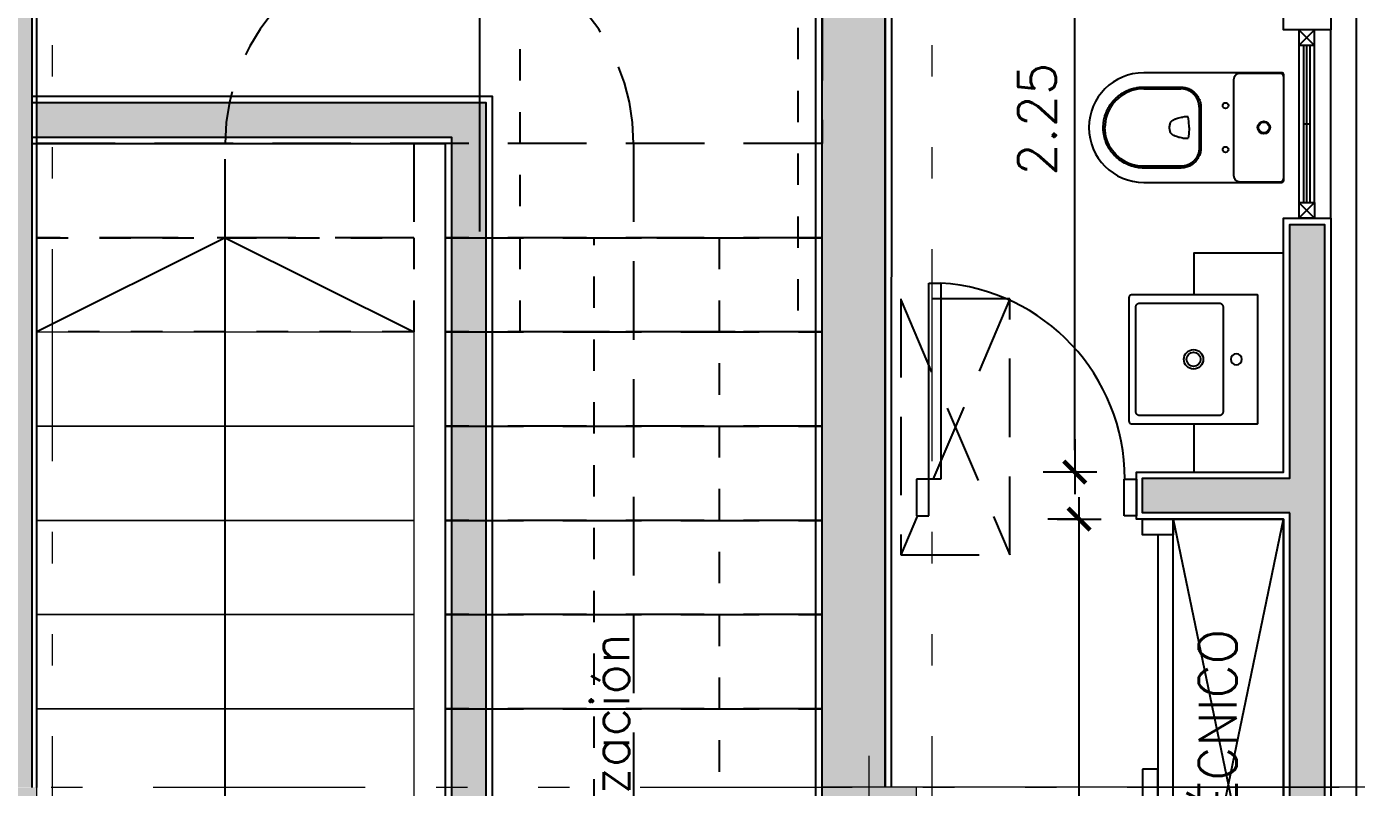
# Model space of a CAD drawing. Header units: metres. Extents: x 219 to 707, y -561 to -17.
# Drawn here: x 355.563 to 359.796, y -73.776 to -71.354 of the extents above; entities that cross this region are included whole.
import ezdxf

# ---------------------------------------------------------------- set-up
doc = ezdxf.new("R2010")
doc.units = ezdxf.units.M
doc.linetypes.add('CYPE_RAYAPUNTOPUNTO', pattern=[0.45, 0.225, -0.075, 0, -0.075, 0, -0.075])
doc.linetypes.add('HIDDEN', pattern=[0.375, 0.25, -0.125])
doc.layers.add('0 VERIFICAR', color=255, linetype='Continuous', plot=False)
for name, color, linetype in [('2', 2, 'Continuous'), ('A-Aberturas', 2, 'Continuous'), ('A-Autos', 254, 'Continuous'), ('A-Equipamiento fijo', 253, 'Continuous'), ('A-Mampostería', 6, 'Continuous'), ('A-Muros', 4, 'Continuous'), ('A-Proyección', 1, 'HIDDEN'), ('A-Revoques', 1, 'Continuous'), ('A-Texto', 3, 'Continuous'), ('Dr Ejes en bloque', 4, 'Continuous'), ('TCOTA', 1, 'Continuous')]:
    doc.layers.add(name, color=color, linetype=linetype)
for name, color, linetype, lineweight in [('COTAS_REPLANTEO', 7, 'CYPE_RAYAPUNTOPUNTO', 0), ('ESC_ESCALON', 2, 'Continuous', 0), ('PILAR_EJES', 1, 'Continuous', 0), ('PILAR_HORMIGON', 5, 'Continuous', 20), ('VIG_CARAS', 253, 'Continuous', 9)]:
    doc.layers.add(name, color=color, linetype=linetype, lineweight=lineweight)
doc.layers.add('M1-Muro Común 20', color=12, linetype='Continuous', transparency=0.5)
doc.styles.add('T12', font='romans.shx', dxfattribs={"height": 0.12})
doc.dimstyles.new('DIM50', dxfattribs={"dimtxt": 0.12, "dimasz": 0.07, "dimexe": 0.1, "dimexo": 0.05, "dimgap": 0.06, "dimtad": 1, "dimzin": 4, "dimdsep": 46, "dimtxsty": 'T12', "dimblk1": 'COTA1', "dimblk2": 'COTA1', "dimsah": 1, "dimcen": 0.07, "dimclrt": 3, "dimadec": 0, "dimazin": 0, "dimtfac": 1, "dimtmove": 2, "dimatfit": 0, "dimldrblk": 'COTA1', "dimfxl": 1, "dimtolj": 1, "dimtzin": 4, "dimarcsym": 0})

# ---------------------------------------------------------------- blocks, each defined once
blk = doc.blocks.new('L830_p')
at = {"layer": 'A-Equipamiento fijo'}
for p, q in [((-205.5, 212.4), (-205.5, -188.6)), ((202.5, 214.4), (-203.5, 214.4)), ((204.5, -188.6), (204.5, 212.4)), ((-178, 92.4), (-178, -163.6)), ((165, 104.4), (-166, 104.4)), ((177, -163.6), (177, 92.4)), ((197.5, -195.6), (-198.5, -195.6)), ((-166, -175.6), (165, -175.6))]:
    blk.add_line(p, q, dxfattribs=at)
for points in [[(-166, 104.4, 0), (-167.2, 104.4, 0), (-168.4, 104.2, 0), (-169.5, 103.9, 0), (-170.6, 103.5, 0), (-171.7, 103, 0), (-172.7, 102.4, 0), (-173.6, 101.7, 0), (-174.5, 100.9, 0), (-175.3, 100, 0), (-176, 99.1, 0), (-176.6, 98.1, 0), (-177.1, 97, 0), (-177.5, 95.9, 0), (-177.8, 94.8, 0), (-178, 93.6, 0), (-178, 92.4, 0)], [(177, 92.4, 0), (176.9, 93.6, 0), (176.8, 94.8, 0), (176.5, 95.9, 0), (176.1, 97, 0), (175.6, 98.1, 0), (175, 99.1, 0), (174.3, 100, 0), (173.5, 100.9, 0), (172.6, 101.7, 0), (171.7, 102.4, 0), (170.6, 103, 0), (169.6, 103.5, 0), (168.5, 103.9, 0), (167.3, 104.2, 0), (166.2, 104.4, 0), (165, 104.4, 0)], [(-178, -163.6, 0), (-178, -164.8, 0), (-177.8, -165.9, 0), (-177.5, -167.1, 0), (-177.1, -168.2, 0), (-176.6, -169.2, 0), (-176, -170.3, 0), (-175.3, -171.2, 0), (-174.5, -172.1, 0), (-173.6, -172.9, 0), (-172.7, -173.6, 0), (-171.7, -174.2, 0), (-170.6, -174.7, 0), (-169.5, -175.1, 0), (-168.4, -175.4, 0), (-167.2, -175.5, 0), (-166, -175.6, 0)], [(165, -175.6, 0), (166.2, -175.5, 0), (167.3, -175.4, 0), (168.5, -175.1, 0), (169.6, -174.7, 0), (170.6, -174.2, 0), (171.7, -173.6, 0), (172.6, -172.9, 0), (173.5, -172.1, 0), (174.3, -171.2, 0), (175, -170.3, 0), (175.6, -169.2, 0), (176.1, -168.2, 0), (176.5, -167.1, 0), (176.8, -165.9, 0), (176.9, -164.8, 0), (177, -163.6, 0)]]:
    blk.add_polyline3d(points, dxfattribs=at)
for radius in [31, 22.5]:
    blk.add_circle((-0.5, 9.4), radius, dxfattribs=at)
for centre, radius, start, end in [((-203.5, 212.4), 2, 89.9815, 180), ((202.5, 212.4), 2, 359.9815, 90), ((-0.5, 145.4), 17.5, 0, 180), ((-0.5, 145.4), 17.5, 180, 0), ((-198.5, -188.6), 7, 180.001, 270.001), ((197.5, -188.6), 7, 269.999, 359.999)]:
    blk.add_arc(centre, radius, start, end, dxfattribs=at)
blk = doc.blocks.new('P230+cd23f_p')
at = {"layer": 'A-Equipamiento fijo'}
for p, q in [((-146.3, 0), (146.3, 0)), ((146.3, 0), (147.1, 0)), ((162.3, 0), (170.4, 0)), ((-174.4, -4), (-174.4, -445)), ((-172.3, -10), (-172.3, -138.8)), ((-172.3, -10), (-172.3, -10)), ((-172.3, -10), (-172.3, -138.8)), ((-170.4, 0), (-162.3, 0)), ((-162.3, 0), (-147.5, 0)), ((-147.5, 0), (-147.5, 0)), ((-147.5, 0), (-147.1, 0)), ((-147.1, 0), (-146.3, 0)), ((147.1, 0), (147.5, 0)), ((147.5, 0), (147.5, 0)), ((147.5, 0), (162.3, 0)), ((172.3, -138.8), (172.3, -10)), ((172.3, -10), (172.3, -10)), ((172.3, -138.8), (172.3, -10)), ((174.4, -445), (174.4, -4)), ((-172.3, -138.8), (-172.3, -138.8)), ((-152.3, -158.8), (152.3, -158.8)), ((-152.3, -158.8), (-152.3, -158.8)), ((-152.3, -158.8), (152.3, -158.8)), ((152.3, -158.8), (152.3, -158.8)), ((172.3, -138.8), (172.3, -138.8)), ((-65, -263.2), (65, -263.2)), ((-65, -268.6), (65, -268.6)), ((-128.8, -445), (-128.8, -327)), ((-123.4, -445), (-123.4, -327)), ((-33.8, -303.8), (-33.7, -303.5)), ((33.7, -303.5), (33.8, -303.8)), ((123.4, -327), (123.4, -445)), ((128.8, -327), (128.8, -445))]:
    blk.add_line(p, q, dxfattribs=at)
for points in [[(-172.3, -138.8, 0), (-172.2, -140.5, 0), (-172, -142.1, 0), (-171.7, -143.8, 0), (-171.2, -145.4, 0), (-170.6, -147, 0), (-169.8, -148.5, 0), (-168.9, -149.9, 0), (-167.9, -151.3, 0), (-166.8, -152.5, 0), (-165.6, -153.7, 0), (-164.3, -154.8, 0), (-162.9, -155.7, 0), (-161.5, -156.6, 0), (-159.9, -157.3, 0), (-158.3, -157.9, 0), (-156.7, -158.3, 0), (-155.3, -158.6, 0), (-153.8, -158.7, 0), (-152.3, -158.8, 0)], [(-172.3, -138.8, 0), (-172.3, -139.8, 0), (-172.2, -140.8, 0), (-172.1, -141.8, 0), (-171.9, -142.9, 0), (-171.7, -143.9, 0), (-171.4, -144.9, 0), (-171, -145.8, 0), (-170.6, -146.8, 0), (-170.2, -147.7, 0), (-169.7, -148.7, 0), (-169.2, -149.6, 0), (-168.6, -150.4, 0), (-168, -151.3, 0), (-167.3, -152.1, 0), (-166.6, -152.8, 0), (-165.8, -153.5, 0), (-165.1, -154.2, 0), (-164.2, -154.8, 0), (-163.4, -155.4, 0), (-162.5, -156, 0), (-161.6, -156.5, 0), (-160.7, -157, 0), (-159.7, -157.4, 0), (-158.7, -157.7, 0), (-157.7, -158, 0), (-156.7, -158.3, 0), (-155.7, -158.5, 0), (-154.7, -158.6, 0), (-153.6, -158.7, 0), (-152.6, -158.8, 0), (-152.4, -158.8, 0)], [(152.3, -158.8, 0), (154, -158.7, 0), (155.7, -158.5, 0), (157.3, -158.1, 0), (158.9, -157.7, 0), (160.5, -157, 0), (162, -156.3, 0), (163.5, -155.4, 0), (164.8, -154.4, 0), (166.1, -153.3, 0), (167.3, -152.1, 0), (168.3, -150.8, 0), (169.3, -149.4, 0), (170.1, -147.9, 0), (170.8, -146.4, 0), (171.4, -144.8, 0), (171.8, -143.2, 0), (172.1, -141.7, 0), (172.3, -140.3, 0), (172.3, -138.8, 0)], [(152.5, -158.8, 0), (153.3, -158.8, 0), (154.3, -158.7, 0), (155.4, -158.5, 0), (156.4, -158.4, 0), (157.4, -158.1, 0), (158.4, -157.8, 0), (159.4, -157.5, 0), (160.3, -157.1, 0), (161.3, -156.7, 0), (162.2, -156.2, 0), (163.1, -155.6, 0), (164, -155, 0), (164.8, -154.4, 0), (165.6, -153.7, 0), (166.4, -153, 0), (167.1, -152.3, 0), (167.7, -151.5, 0), (168.4, -150.7, 0), (169, -149.9, 0), (169.5, -149, 0), (170, -148.1, 0), (170.5, -147.1, 0), (170.9, -146.2, 0), (171.3, -145.2, 0), (171.6, -144.2, 0), (171.8, -143.2, 0), (172, -142.2, 0), (172.2, -141.1, 0), (172.3, -140.1, 0), (172.3, -139.1, 0), (172.3, -138.8, 0)], [(-128.8, -327, 0), (-128.7, -323.6, 0), (-128.5, -320.1, 0), (-128, -316.6, 0), (-127.3, -313.1, 0), (-126.4, -309.6, 0), (-125.3, -306.1, 0), (-124.1, -302.8, 0), (-122.6, -299.5, 0), (-120.9, -296.2, 0), (-119.1, -293.1, 0), (-117.1, -290.1, 0), (-114.9, -287.2, 0), (-112.6, -284.5, 0), (-110.1, -281.9, 0), (-107.5, -279.4, 0), (-104.8, -277, 0), (-101.9, -274.9, 0), (-98.9, -272.9, 0), (-95.8, -271.1, 0), (-92.5, -269.4, 0), (-89.2, -267.9, 0), (-85.9, -266.7, 0), (-82.4, -265.6, 0), (-78.9, -264.7, 0), (-75.4, -264, 0), (-71.9, -263.5, 0), (-68.4, -263.3, 0), (-65, -263.2, 0)], [(-65, -268.6, 0), (-66.2, -268.6, 0), (-67.6, -268.6, 0), (-68.7, -268.7, 0), (-69.9, -268.8, 0), (-71, -268.9, 0), (-71.9, -269, 0), (-73.1, -269.2, 0), (-74.2, -269.3, 0), (-75.2, -269.5, 0), (-76.1, -269.7, 0), (-77.4, -269.9, 0), (-78.8, -270.2, 0), (-80, -270.5, 0), (-81.2, -270.8, 0), (-82.3, -271.2, 0), (-83.1, -271.4, 0), (-83.9, -271.7, 0), (-84.7, -271.9, 0), (-85.5, -272.3, 0), (-86.3, -272.6, 0), (-87.2, -272.9, 0), (-88.2, -273.4, 0), (-89, -273.8, 0), (-89.6, -274, 0), (-90.2, -274.3, 0), (-90.9, -274.7, 0), (-91.7, -275.1, 0), (-92.4, -275.4, 0), (-92.8, -275.7, 0), (-93.5, -276.1, 0), (-94.1, -276.4, 0), (-94.7, -276.7, 0), (-95.3, -277.1, 0), (-95.9, -277.4, 0), (-96.7, -277.9, 0), (-97.2, -278.3, 0), (-98, -278.8, 0), (-98.8, -279.3, 0), (-99.7, -280, 0), (-100.6, -280.6, 0), (-101.2, -281.1, 0), (-101.9, -281.7, 0), (-102.3, -282, 0), (-102.9, -282.5, 0), (-103.7, -283.2, 0), (-104.3, -283.8, 0), (-104.7, -284.2, 0), (-105.1, -284.6, 0), (-105.5, -285, 0), (-105.9, -285.4, 0), (-106.3, -285.7, 0), (-106.7, -286.2, 0), (-107.5, -286.9, 0), (-108.4, -287.9, 0), (-109.2, -288.7, 0), (-109.8, -289.5, 0), (-110.5, -290.3, 0), (-111.1, -291.1, 0), (-111.8, -292, 0), (-112.5, -292.9, 0), (-113.1, -293.9, 0), (-113.7, -294.7, 0), (-114.4, -295.8, 0), (-114.8, -296.4, 0), (-115.1, -296.9, 0), (-115.4, -297.4, 0), (-115.7, -298, 0), (-116, -298.6, 0), (-116.3, -299.1, 0), (-116.4, -299.4, 0), (-116.6, -299.6, 0), (-116.7, -299.9, 0), (-116.9, -300.2, 0), (-117.1, -300.6, 0), (-117.4, -301.3, 0), (-117.7, -301.9, 0), (-118, -302.4, 0), (-118.2, -302.9, 0), (-118.4, -303.4, 0), (-118.7, -304.1, 0), (-119, -304.8, 0), (-119.7, -306.5, 0), (-120.3, -307.9, 0), (-120.8, -309.4, 0), (-121.2, -311, 0), (-121.6, -312.6, 0), (-122, -314.2, 0), (-122.3, -315.8, 0), (-122.5, -316.9, 0), (-122.7, -318, 0), (-122.9, -319.1, 0), (-123, -320.3, 0), (-123.1, -321.2, 0), (-123.2, -322.1, 0), (-123.3, -322.8, 0), (-123.3, -323.5, 0), (-123.3, -324.2, 0), (-123.4, -325.1, 0), (-123.4, -325.4, 0), (-123.4, -325.6, 0), (-123.4, -325.8, 0), (-123.4, -326.2, 0), (-123.4, -326.4, 0), (-123.4, -326.6, 0), (-123.4, -326.7, 0), (-123.4, -326.8, 0), (-123.4, -327, 0)], [(65, -263.2, 0), (68.4, -263.3, 0), (71.9, -263.5, 0), (75.4, -264, 0), (78.9, -264.7, 0), (82.4, -265.6, 0), (85.9, -266.7, 0), (89.2, -267.9, 0), (92.5, -269.4, 0), (95.8, -271.1, 0), (98.9, -272.9, 0), (101.9, -274.9, 0), (104.8, -277, 0), (107.5, -279.4, 0), (110.1, -281.9, 0), (112.6, -284.5, 0), (114.9, -287.2, 0), (117.1, -290.1, 0), (119.1, -293.1, 0), (120.9, -296.2, 0), (122.6, -299.5, 0), (124.1, -302.8, 0), (125.3, -306.1, 0), (126.4, -309.6, 0), (127.3, -313.1, 0), (128, -316.6, 0), (128.5, -320.1, 0), (128.7, -323.6, 0), (128.8, -327, 0)], [(65, -268.6, 0), (66.2, -268.6, 0), (67.6, -268.6, 0), (68.7, -268.7, 0), (69.9, -268.8, 0), (71, -268.9, 0), (71.9, -269, 0), (73.1, -269.2, 0), (74.2, -269.3, 0), (75.2, -269.5, 0), (76.1, -269.7, 0), (77.4, -269.9, 0), (78.8, -270.2, 0), (80, -270.5, 0), (81.2, -270.8, 0), (82.3, -271.2, 0), (83.1, -271.4, 0), (83.9, -271.7, 0), (84.7, -271.9, 0), (85.5, -272.3, 0), (86.3, -272.6, 0), (87.2, -272.9, 0), (88.3, -273.5, 0), (89.2, -273.9, 0), (89.8, -274.1, 0), (90.7, -274.6, 0), (91.6, -275, 0), (92.4, -275.4, 0), (92.9, -275.7, 0), (93.7, -276.2, 0), (94.3, -276.5, 0), (95.1, -276.9, 0), (95.7, -277.3, 0), (96.6, -277.8, 0), (97.2, -278.3, 0), (98, -278.8, 0), (98.8, -279.3, 0), (99.7, -280, 0), (100.6, -280.6, 0), (101.4, -281.3, 0), (102.1, -281.9, 0), (102.8, -282.4, 0), (103.8, -283.3, 0), (104.8, -284.2, 0), (105.6, -285, 0), (106.3, -285.7, 0), (106.8, -286.2, 0), (107.5, -286.9, 0), (108.5, -288, 0), (109.2, -288.8, 0), (109.9, -289.5, 0), (110.5, -290.3, 0), (111.1, -291.1, 0), (112, -292.2, 0), (112.8, -293.4, 0), (113.6, -294.6, 0), (114.4, -295.8, 0), (114.8, -296.6, 0), (115.2, -297.2, 0), (115.6, -297.9, 0), (116, -298.6, 0), (116.3, -299.1, 0), (116.5, -299.5, 0), (116.7, -299.8, 0), (116.8, -300.1, 0), (117.1, -300.6, 0), (117.5, -301.4, 0), (117.8, -302.1, 0), (118.1, -302.6, 0), (118.3, -303.2, 0), (118.7, -304, 0), (119, -304.8, 0), (119.8, -306.8, 0), (120.4, -308.4, 0), (121, -310.3, 0), (121.5, -312.1, 0), (121.9, -313.8, 0), (122.3, -315.8, 0), (122.5, -316.9, 0), (122.7, -318, 0), (122.9, -319.1, 0), (123, -320.3, 0), (123.1, -321.2, 0), (123.2, -322.1, 0), (123.3, -322.8, 0), (123.3, -323.5, 0), (123.3, -324.2, 0), (123.4, -325.1, 0), (123.4, -325.4, 0), (123.4, -325.7, 0), (123.4, -326.2, 0), (123.4, -326.4, 0), (123.4, -326.6, 0), (123.4, -326.7, 0), (123.4, -326.8, 0), (123.4, -327, 0)], [(0, -300, 0), (-6.7, -300.4, 0), (-13.4, -300.9, 0), (-20.2, -301.6, 0), (-27, -302.4, 0), (-33.7, -303.5, 0)], [(-23.5, -352.3, 0), (-25.1, -349.4, 0), (-26.5, -346.4, 0), (-27.8, -343.3, 0), (-29, -340.2, 0), (-30, -337.1, 0), (-31.2, -333.1, 0), (-32.1, -329, 0), (-32.8, -324.9, 0), (-33.3, -320.8, 0)], [(0, -300, 0), (6.7, -300.4, 0), (13.4, -300.9, 0), (20.2, -301.6, 0), (27, -302.4, 0), (33.7, -303.5, 0)], [(33.3, -320.8, 0), (32.8, -324.9, 0), (32.1, -329, 0), (31.2, -333.1, 0), (30, -337.1, 0), (28.7, -341, 0), (27.2, -344.8, 0), (25.4, -348.6, 0), (23.5, -352.3, 0)], [(-15.5, -359.4, 0), (-16.7, -358.8, 0), (-17.9, -358.2, 0), (-19, -357.4, 0), (-20.1, -356.5, 0), (-20.9, -355.8, 0), (-21.6, -355, 0), (-22.3, -354.1, 0), (-22.9, -353.2, 0), (-23.5, -352.3, 0)], [(0, -362.5, 0), (-2.7, -362.5, 0), (-5.3, -362.2, 0), (-7.9, -361.8, 0), (-10.4, -361.2, 0), (-12.9, -360.4, 0), (-15.5, -359.4, 0)], [(15.5, -359.4, 0), (12.9, -360.4, 0), (10.4, -361.2, 0), (7.9, -361.8, 0), (5.3, -362.2, 0), (2.7, -362.5, 0), (0, -362.5, 0)], [(23.5, -352.3, 0), (22.8, -353.5, 0), (22, -354.6, 0), (21.1, -355.6, 0), (20.1, -356.5, 0), (19, -357.4, 0), (17.9, -358.2, 0), (16.7, -358.8, 0), (15.5, -359.4, 0)], [(0, -573.8, 0), (-0.4, -573.8, 0), (-0.6, -573.8, 0), (-0.6, -573.8, 0), (-0.6, -573.8, 0), (-0.6, -573.8, 0), (-0.6, -573.8, 0), (-0.6, -573.8, 0), (-0.6, -573.8, 0), (-4.8, -573.8, 0), (-10.1, -573.4, 0), (-12.7, -573.2, 0), (-13, -573.2, 0), (-13.2, -573.2, 0), (-13.2, -573.2, 0), (-13.2, -573.2, 0), (-13.2, -573.2, 0), (-13.2, -573.2, 0), (-13.2, -573.2, 0), (-13.2, -573.2, 0), (-13.2, -573.2, 0), (-16.5, -572.8, 0), (-19.7, -572.3, 0), (-24.3, -571.5, 0), (-28.8, -570.6, 0), (-29.3, -570.5, 0), (-29.8, -570.3, 0), (-30.3, -570.2, 0), (-30.8, -570.1, 0), (-31.3, -570, 0), (-31.8, -569.9, 0), (-32.3, -569.7, 0), (-32.7, -569.6, 0), (-34.6, -569.1, 0), (-37.4, -568.3, 0), (-40.1, -567.4, 0), (-42.5, -566.6, 0), (-42.8, -566.5, 0), (-43, -566.4, 0), (-43.3, -566.3, 0), (-43.6, -566.2, 0), (-43.8, -566.2, 0), (-44.1, -566.1, 0), (-44.4, -566, 0), (-47.3, -564.9, 0), (-50.1, -563.7, 0), (-52.6, -562.6, 0), (-52.8, -562.5, 0), (-53, -562.4, 0), (-53.2, -562.3, 0), (-53.5, -562.2, 0), (-54, -562, 0), (-56.2, -560.9, 0), (-60, -559, 0), (-63.6, -557, 0), (-67.3, -554.9, 0), (-71.9, -551.9, 0), (-73.9, -550.5, 0), (-74.2, -550.4, 0), (-74.4, -550.2, 0), (-74.6, -550, 0), (-74.8, -549.9, 0), (-75.1, -549.7, 0), (-75.3, -549.6, 0), (-75.5, -549.4, 0), (-79.6, -546.3, 0), (-83.6, -543.1, 0), (-87, -540.1, 0), (-88.4, -538.7, 0), (-88.6, -538.5, 0), (-88.8, -538.3, 0), (-89, -538.2, 0), (-89.2, -538, 0), (-89.4, -537.8, 0), (-89.6, -537.6, 0), (-92.3, -534.9, 0), (-94.9, -532.1, 0), (-97.2, -529.6, 0), (-98.1, -528.5, 0), (-98.2, -528.4, 0), (-98.4, -528.2, 0), (-98.5, -528.1, 0), (-98.6, -528, 0), (-98.7, -527.8, 0), (-98.8, -527.7, 0), (-98.9, -527.6, 0), (-101.1, -524.8, 0), (-103.3, -522, 0), (-103.7, -521.4, 0), (-104.2, -520.8, 0), (-104.6, -520.3, 0), (-105, -519.7, 0), (-105.4, -519.1, 0), (-105.8, -518.6, 0), (-106.2, -518, 0), (-106.6, -517.4, 0), (-109.2, -513.4, 0), (-110.4, -511.4, 0), (-111, -510.4, 0), (-111.3, -509.9, 0), (-111.5, -509.6, 0), (-111.6, -509.5, 0), (-111.6, -509.4, 0), (-111.6, -509.4, 0), (-111.6, -509.4, 0), (-111.6, -509.3, 0), (-111.6, -509.3, 0), (-111.6, -509.3, 0), (-111.6, -509.3, 0), (-111.6, -509.3, 0), (-111.6, -509.3, 0), (-111.6, -509.3, 0), (-111.6, -509.3, 0), (-111.6, -509.3, 0), (-111.7, -509.3, 0), (-111.7, -509.3, 0), (-111.7, -509.2, 0), (-111.8, -509.1, 0), (-111.9, -508.9, 0), (-112, -508.6, 0), (-112.4, -508, 0), (-112.9, -507, 0), (-113.3, -506.4, 0), (-113.3, -506.3, 0), (-113.5, -506, 0), (-113.6, -505.7, 0), (-113.8, -505.4, 0), (-114, -505.1, 0), (-114.1, -504.8, 0), (-115.8, -501.4, 0), (-117.7, -497.5, 0), (-119.3, -493.6, 0), (-120.7, -490.1, 0), (-121.3, -488.5, 0), (-121.3, -488.3, 0), (-121.4, -488.1, 0), (-121.5, -487.9, 0), (-121.6, -487.7, 0), (-121.6, -487.5, 0), (-121.7, -487.3, 0), (-122.9, -483.6, 0), (-124, -479.9, 0), (-124.2, -479.1, 0), (-124.5, -478.3, 0), (-124.7, -477.4, 0), (-124.9, -476.6, 0), (-125.1, -475.7, 0), (-125.3, -474.9, 0), (-125.5, -474.1, 0), (-126.6, -469, 0), (-127, -466.8, 0), (-127, -466.6, 0), (-127.1, -466.4, 0), (-127.1, -466.2, 0), (-127.1, -466, 0), (-127.2, -465.5, 0), (-127.5, -463.5, 0), (-128.1, -458.9, 0), (-128.5, -454.3, 0), (-128.8, -449.6, 0), (-128.8, -445, 0)], [(-123.4, -445, 0), (-123, -454.3, 0), (-122, -463.7, 0), (-120.1, -473.2, 0), (-117.5, -482.6, 0), (-114.2, -491.8, 0), (-110.1, -500.8, 0), (-105.2, -509.4, 0), (-99.7, -517.6, 0), (-93.7, -525.3, 0), (-87, -532.5, 0), (-79.9, -539, 0), (-72.2, -545, 0), (-64.2, -550.4, 0), (-55.8, -555.1, 0), (-47, -559.1, 0), (-38, -562.4, 0), (-28.7, -565, 0), (-19.3, -566.9, 0), (-9.7, -568, 0), (0, -568.4, 0)], [(128.8, -445, 0), (128.8, -448.9, 0), (128.6, -452.9, 0), (128.3, -456.8, 0), (127.7, -462, 0), (127.4, -464.2, 0), (127.4, -464.5, 0), (127.3, -464.7, 0), (127.3, -465, 0), (127.2, -465.3, 0), (127.2, -465.5, 0), (127.2, -465.8, 0), (127.1, -466, 0), (126.4, -469.8, 0), (125.6, -473.6, 0), (125.4, -474.7, 0), (125.1, -475.6, 0), (124.9, -476.6, 0), (124.6, -477.6, 0), (124.4, -478.6, 0), (123, -483.5, 0), (122.3, -485.6, 0), (122, -486.5, 0), (121.9, -486.6, 0), (121.9, -486.8, 0), (121.9, -486.9, 0), (121.8, -487, 0), (121.8, -487.1, 0), (121.7, -487.2, 0), (121.7, -487.3, 0), (120, -492, 0), (118, -496.7, 0), (115.9, -501.3, 0), (113.6, -505.8, 0), (113.4, -506.1, 0), (113.4, -506.2, 0), (113.3, -506.3, 0), (113.3, -506.4, 0), (113.2, -506.5, 0), (113.2, -506.6, 0), (113.1, -506.6, 0), (112.9, -507.1, 0), (112.4, -507.9, 0), (112, -508.7, 0), (111.8, -509.1, 0), (111.7, -509.2, 0), (111.7, -509.3, 0), (111.6, -509.3, 0), (111.6, -509.3, 0), (111.6, -509.3, 0), (111.6, -509.3, 0), (111.6, -509.3, 0), (110.8, -510.8, 0), (109.9, -512.3, 0), (109, -513.7, 0), (108.1, -515.2, 0), (107.1, -516.6, 0), (106, -518.2, 0), (104.7, -520.1, 0), (102.6, -522.9, 0), (100.5, -525.7, 0), (100, -526.2, 0), (99.6, -526.7, 0), (99.1, -527.3, 0), (98.8, -527.7, 0), (98.6, -528, 0), (98.3, -528.3, 0), (98.1, -528.6, 0), (97.8, -528.8, 0), (95.6, -531.4, 0), (93.3, -533.9, 0), (91.2, -536, 0), (91, -536.3, 0), (90.7, -536.5, 0), (90.4, -536.8, 0), (90.1, -537.1, 0), (89.8, -537.3, 0), (89.6, -537.6, 0), (85.8, -541.1, 0), (81.9, -544.5, 0), (78.4, -547.3, 0), (76.8, -548.5, 0), (76.1, -549, 0), (76, -549.1, 0), (75.9, -549.1, 0), (75.8, -549.2, 0), (75.7, -549.2, 0), (75.7, -549.3, 0), (75.6, -549.3, 0), (75.5, -549.4, 0), (71.6, -552.1, 0), (67.6, -554.7, 0), (63.5, -557.1, 0), (60.7, -558.6, 0), (57.9, -560.1, 0), (55.4, -561.3, 0), (55.2, -561.4, 0), (54.9, -561.5, 0), (54.7, -561.7, 0), (54.5, -561.8, 0), (54.2, -561.9, 0), (54, -562, 0), (53.7, -562.1, 0), (53.5, -562.2, 0), (48.4, -564.4, 0), (46.2, -565.3, 0), (45.2, -565.7, 0), (45, -565.7, 0), (44.9, -565.8, 0), (44.8, -565.8, 0), (44.6, -565.9, 0), (44.5, -565.9, 0), (44.4, -566, 0), (41.1, -567.1, 0), (37.8, -568.2, 0), (37, -568.4, 0), (36.3, -568.6, 0), (35.5, -568.8, 0), (34.8, -569.1, 0), (34, -569.3, 0), (33.1, -569.5, 0), (31.8, -569.9, 0), (26.5, -571.1, 0), (21.2, -572.1, 0), (15.8, -572.9, 0), (15.1, -573, 0), (14.8, -573, 0), (14.5, -573, 0), (14.3, -573, 0), (13.4, -573.1, 0), (11.9, -573.3, 0), (9.2, -573.5, 0), (4.4, -573.8, 0), (1.3, -573.8, 0), (0.9, -573.8, 0), (0.8, -573.8, 0), (0.8, -573.8, 0), (0.8, -573.8, 0), (0.8, -573.8, 0), (0.8, -573.8, 0), (0.5, -573.8, 0), (0, -573.8, 0)], [(123.4, -445, 0), (123, -454.3, 0), (122, -463.7, 0), (120.1, -473.2, 0), (117.5, -482.6, 0), (114.2, -491.8, 0), (110.1, -500.8, 0), (105.2, -509.4, 0), (99.7, -517.6, 0), (93.7, -525.3, 0), (87, -532.5, 0), (79.9, -539, 0), (72.2, -545, 0), (64.2, -550.4, 0), (55.8, -555.1, 0), (47, -559.1, 0), (38, -562.4, 0), (28.7, -565, 0), (19.3, -566.9, 0), (9.7, -568, 0), (0, -568.4, 0)]]:
    blk.add_polyline3d(points, dxfattribs=at)
for centre, radius in [((0, -62.7), 20), ((0, -62.7), 17), ((-70, -184.4), 9), ((70, -184.4), 9)]:
    blk.add_circle(centre, radius, dxfattribs=at)
for centre, radius, start, end in [((-170.4, -4), 4, 90, 180), ((-162.3, -10), 10, 114.5584, 175.4865), ((-162.3, -10), 10, 175.4978, 180), ((-162.3, -10), 10, 112.355, 114.5705), ((-162.3, -10), 10, 89.9998, 112.3626), ((162.3, -10), 10, 67.6393, 90.0002), ((162.3, -10), 10, 65.4505, 67.6469), ((162.3, -10), 10, 4.524, 65.4626), ((170.4, -4), 4, 0, 90), ((162.3, -10), 10, 0, 4.5127), ((104.2, -308.3), 138.1, 178.1307, 185.1864), ((-104.2, -308.3), 138.1, 354.8136, 1.8693), ((0, -445), 174.4, 180, 0)]:
    blk.add_arc(centre, radius, start, end, dxfattribs=at)
blk = doc.blocks.new('COTA1')
for p, q in [((0, 1), (0, -1)), ((-1.5, 0), (1, 0))]:
    blk.add_line(p, q)
at = {"const_width": 0.2}
blk.add_lwpolyline([(-0.5, -0.5), (0.5, 0.5)], dxfattribs=at)
blk = doc.blocks.new('*D487')
at = {"layer": 'Defpoints', "color": 0, "transparency": 16777216}
for p in [(358.9133, -72.9221), (358.9509, -72.9221), (358.9704, -74.6148)]:
    blk.add_point(p, dxfattribs=at)
at = {"layer": 'TCOTA', "color": 0, "lineweight": -2, "transparency": 16777216}
for p, q in [((358.9009, -72.9221), (358.8133, -72.9221)), ((358.9133, -74.5448), (358.9133, -72.9921)), ((358.9204, -74.6148), (358.8133, -74.6148))]:
    blk.add_line(p, q, dxfattribs=at)
at = {"layer": 'TCOTA', "color": 0, "lineweight": -2, "transparency": 16777216, "xscale": 0.07, "yscale": 0.07, "zscale": 0.07}
for p, rotation in [((358.9133, -72.9221), 90), ((358.9133, -74.6148), 270)]:
    blk.add_blockref('COTA1', p, dxfattribs=dict(at, rotation=rotation))
at = {"layer": 'TCOTA', "color": 3, "transparency": 16777216, "insert": (358.7933, -74.0742), "char_height": 0.12, "attachment_point": 5, "rotation": 90, "style": 'T12'}
blk.add_mtext('\\A1;1.69', dxfattribs=at)
blk = doc.blocks.new('*D488')
at = {"layer": 'Defpoints', "color": 0, "transparency": 16777216}
for p in [(358.7907, -70.5255), (358.8993, -70.5255), (358.9564, -72.7721)]:
    blk.add_point(p, dxfattribs=at)
at = {"layer": 'TCOTA', "color": 0, "lineweight": -2, "transparency": 16777216}
for p, q in [((358.8407, -70.5255), (358.9993, -70.5255)), ((358.8993, -72.7021), (358.8993, -70.5955)), ((358.9064, -72.7721), (358.7993, -72.7721))]:
    blk.add_line(p, q, dxfattribs=at)
at = {"layer": 'TCOTA', "color": 0, "lineweight": -2, "transparency": 16777216, "xscale": 0.07, "yscale": 0.07, "zscale": 0.07}
for p, rotation in [((358.8993, -70.5255), 90), ((358.8993, -72.7721), 270)]:
    blk.add_blockref('COTA1', p, dxfattribs=dict(at, rotation=rotation))
at = {"layer": 'TCOTA', "color": 3, "transparency": 16777216, "insert": (358.7793, -71.6488), "char_height": 0.12, "attachment_point": 5, "rotation": 90, "style": 'T12'}
blk.add_mtext('\\A1;2.25', dxfattribs=at)
blk = doc.blocks.new('Ventana recepcion')
at = {"layer": 'A-Aberturas'}
for p, q in [((358.9637, -73.6194), (359.0137, -73.6694)), ((358.9637, -73.6694), (359.0137, -73.6194)), ((359.0137, -73.6194), (359.0137, -73.6694)), ((359.0137, -73.6344), (359.514, -73.6344)), ((359.0137, -73.6444), (359.514, -73.6444)), ((359.2639, -73.6344), (359.2639, -73.6544)), ((359.514, -73.6194), (359.564, -73.6694)), ((359.514, -73.6694), (359.564, -73.6194)), ((359.514, -73.6194), (359.564, -73.6194)), ((359.564, -73.6194), (359.564, -73.6694)), ((359.0137, -73.6544), (359.514, -73.6544)), ((359.514, -73.6694), (359.564, -73.6694))]:
    blk.add_line(p, q, dxfattribs=at)
blk.add_lwpolyline([(358.9637, -73.6694), (359.514, -73.6694), (359.514, -73.6194), (358.9637, -73.6194)], close=True, dxfattribs=at)
blk = doc.blocks.new('MARCO', base_point=(4.15, 6.95))
for p, q in [((4.15, 6.95), (4.1, 6.95)), ((4.1, 6.95), (4.1, 6.8)), ((4.15, 6.8), (4.15, 6.95)), ((4.1, 6.8), (4.15, 6.8))]:
    blk.add_line(p, q)
blk = doc.blocks.new('P9015')
for p, q in [((0.05, 0.95), (0.1, 0.95)), ((0.05, 0.15), (0.05, 0.95)), ((0.1, 0.95), (0.1, 0.15)), ((0.1, 0.15), (0.05, 0.15))]:
    blk.add_line(p, q)
blk.add_arc((0.0484, 0.1501), 0.8016, 359.9929, 86.3119)
blk.add_blockref('MARCO', (0.05, 0.15))
at = {"xscale": -1}
blk.add_blockref('MARCO', (0.8473, 0.15), dxfattribs=at)
blk = doc.blocks.new('Ejes del pilar')
at = {"layer": 'PILAR_EJES'}
for p, q in [((0, -0.5), (0, 0.5)), ((-0.5, 0), (0.5, 0))]:
    blk.add_line(p, q, dxfattribs=at)
blk = doc.blocks.new('A$Ce6b0c617')
h = blk.add_hatch(color=252)
h.dxf.hatch_style = 1
h.paths.add_polyline_path([(-17.2, -0.0976), (-16.5, -0.0976), (-16.5, 0.1024), (-17.2, 0.1024)])
h.paths.add_polyline_path([(-12.325, -0.098), (-11.525, -0.098), (-11.525, 0.102), (-12.325, 0.102)])
h.paths.add_polyline_path([(-7.3, -0.2), (-6.6, -0.2), (-6.6, 0.1), (-7.3, 0.1)])
h.paths.add_polyline_path([(-3.1502, -0.1), (-2.4502, -0.1), (-2.4502, 0.1), (-3.1502, 0.1)])
h.paths.add_polyline_path([(-0.35, -0.1), (0.35, -0.1), (0.35, 0.1), (-0.35, 0.1)])
h.paths.add_polyline_path([(-0.3503, -4.0492), (-0.0503, -4.0492), (-0.0503, -3.3492), (-0.3503, -3.3492)])
h.paths.add_polyline_path([(-3.1503, -4.05), (-2.8503, -4.05), (-2.8503, -3.35), (-3.1503, -3.35)])
h.paths.add_polyline_path([(-7.3003, -3.6487), (-6.6003, -3.6487), (-6.6003, -3.3487), (-7.3003, -3.3487)])
h.paths.add_polyline_path([(-12.0503, -3.648), (-11.3503, -3.648), (-11.3503, -3.348), (-12.0503, -3.348)])
h.paths.add_polyline_path([(-17.7003, -3.5987), (-16.9003, -3.5987), (-16.9003, -3.3487), (-17.7003, -3.3487)])
h.paths.add_polyline_path([(-17.2011, -13.8979), (-16.9011, -13.8979), (-16.9011, -13.2979), (-17.2011, -13.2979)])
h.paths.add_polyline_path([(-12.0511, -13.8978), (-11.7511, -13.8978), (-11.7511, -13.2978), (-12.0511, -13.2978)])
h.paths.add_polyline_path([(-12.0508, -10.4358), (-11.7508, -10.4358), (-11.7508, -9.6358), (-12.0508, -9.6358)])
h.paths.add_polyline_path([(-6.8008, -10.3362), (-6.4508, -10.3362), (-6.4508, -9.6362), (-6.8008, -9.6362)])
h.paths.add_polyline_path([(-6.802, -13.8987), (-6.502, -13.8987), (-6.502, -13.2987), (-6.802, -13.2987)])
h.paths.add_polyline_path([(-3.7511, -13.8983), (-3.4511, -13.8983), (-3.4511, -13.1983), (-3.7511, -13.1983)])
h.paths.add_polyline_path([(-3.7508, -10.3364), (-3.4508, -10.3364), (-3.4508, -9.6364), (-3.7508, -9.6364)])
h.paths.add_polyline_path([(0.9002, -13.8987), (1.6002, -13.8987), (1.6002, -13.5987), (0.9002, -13.5987)])
h.paths.add_polyline_path([(6.2989, -13.8998), (6.5989, -13.8998), (6.5989, -13.2998), (6.2989, -13.2998)])
h.paths.add_polyline_path([(6.2992, -10.3373), (6.5992, -10.3373), (6.5992, -9.6373), (6.2992, -9.6373)])
h.paths.add_polyline_path([(-17.7008, -9.9477), (-17.0008, -9.9477), (-17.0008, -9.6477), (-17.7008, -9.6477)])
h.paths.add_polyline_path([(6.2997, -3.5496), (6.5997, -3.5496), (6.5997, -2.8496), (6.2997, -2.8496)])
h.paths.add_polyline_path([(6, -0.2), (6.6, -0.2), (6.6, 0.1), (6, 0.1)])
at = {"layer": 'PILAR_HORMIGON'}
blk.add_lwpolyline([(-0.3503, -4.0492), (-0.0503, -4.0492), (-0.0503, -3.3492), (-0.3503, -3.3492), (-0.3503, -4.0492)], close=True, dxfattribs=at)
blk.add_lwpolyline([(-0.3503, -4.0492), (-0.0503, -4.0492), (-0.0503, -3.3492), (-0.3503, -3.3492), (-0.3503, -4.0492)], close=True, dxfattribs=at)
blk.add_lwpolyline([(-0.3503, -4.0492), (-0.0503, -4.0492), (-0.0503, -3.3492), (-0.3503, -3.3492), (-0.3503, -4.0492)], close=True, dxfattribs=at)
at = {"layer": 'VIG_CARAS'}
for p, q in [((-0.3503, -3.3492), (-0.3503, 0.1024)), ((-0.3503, -3.3492), (-0.3503, 0.1024)), ((-2.85, -3.8), (-2.85, -0.1)), ((-2.85, -3.8), (-2.85, -0.1)), ((-0.1503, -3.3487), (-0.1503, -0.1)), ((-0.1503, -3.3487), (-0.1503, -0.1)), ((0.767, -3.3487), (0.767, -2.4961)), ((0.767, -2.4961), (1.1184, -2.4961)), ((0.767, -3.3487), (0.767, -2.4961)), ((0.767, -2.4961), (1.1184, -2.4961)), ((1.1184, -3.3487), (1.1184, -2.4961)), ((1.1184, -3.3487), (1.1184, -2.4961)), ((-0.1503, -3.3487), (6.2997, -3.3487)), ((-0.1503, -3.3487), (6.2997, -3.3487))]:
    blk.add_line(p, q, dxfattribs=at)
at = {"layer": 'PILAR_EJES', "xscale": 0.5, "yscale": 0.9000000000000001}
for p in [(-3.0003, -3.7), (-3.0003, -3.7), (-3.0003, -3.7), (-0.2003, -3.6992), (-0.2003, -3.6992), (-0.2003, -3.6992)]:
    blk.add_blockref('Ejes del pilar', p, dxfattribs=at)
blk = doc.blocks.new('DSADADASDAS')
at = {"layer": 'COTAS_REPLANTEO', "ltscale": 3}
for p, q in [((129.9275, 125.9327, -0.525), (129.9275, 146.4778, -0.525)), ((132.7277, 125.9327, -0.525), (132.7277, 146.4778, -0.525)), ((110.0984, 140.3953, -0.525), (141.6696, 140.3953, -0.525))]:
    blk.add_line(p, q, dxfattribs=at)

msp = doc.modelspace()

# ---------------------------------------------------------------- hatches: boundary and pattern name
at = {"layer": 'M1-Muro Común 20', "transparency": 33554687}
h = msp.add_hatch(color=256, dxfattribs=at)
h.dxf.hatch_style = 1
h.paths.add_polyline_path([(356.2085, -71.596), (355.5956, -71.596), (355.5956, -71.706), (356.1957, -71.706, -0.042672)])
h.paths.add_polyline_path([(357.0253, -71.596), (356.2085, -71.596, 0.042672), (356.1957, -71.706), (356.9153, -71.706), (356.9153, -71.726), (357.0253, -71.726)])
h.paths.add_polyline_path([(357.0253, -71.726), (356.9153, -71.726), (356.9153, -72.026), (357.0253, -72.026)])
h.paths.add_polyline_path([(357.0253, -72.026), (356.9153, -72.026), (356.9153, -72.326), (357.0253, -72.326)])
h.paths.add_polyline_path([(357.0253, -74.426), (356.9153, -74.426), (356.9153, -76.0148), (357.0253, -76.0148)])
h.paths.add_polyline_path([(357.0253, -74.1909), (356.9153, -74.136), (356.9153, -74.426), (357.0253, -74.426)])
h.paths.add_polyline_path([(357.0253, -74.126), (356.9153, -74.126), (356.9153, -74.136), (357.0253, -74.1909)])
h.paths.add_polyline_path([(357.0253, -73.826), (356.9153, -73.826), (356.9153, -74.126), (357.0253, -74.126)])
h.paths.add_polyline_path([(357.0253, -73.526), (356.9153, -73.526), (356.9153, -73.826), (357.0253, -73.826)])
h.paths.add_polyline_path([(357.0253, -73.226), (356.9153, -73.226), (356.9153, -73.526), (357.0253, -73.526)])
h.paths.add_polyline_path([(357.0253, -72.926), (356.9153, -72.926), (356.9153, -73.226), (357.0253, -73.226)])
h.paths.add_polyline_path([(357.0253, -72.626), (356.9153, -72.626), (356.9153, -72.926), (357.0253, -72.926)])
h.paths.add_polyline_path([(357.0253, -72.326), (356.9153, -72.326), (356.9153, -72.626), (357.0253, -72.626)])
h.paths.add_polyline_path([(355.5808, -70.526), (355.3959, -70.526), (355.3959, -73.775), (355.5808, -73.775)])
h.paths.add_polyline_path([(358.0956, -70.326), (357.0044, -70.326), (357.0044, -70.526), (358.0956, -70.526)])
h.paths.add_polyline_path([(358.2956, -70.526), (358.0956, -70.526), (358.0956, -73.7753), (358.2955, -73.7753)])
h.paths.add_polyline_path([(357.0044, -70.326), (356.0956, -70.326), (356.0956, -70.526), (357.0044, -70.526)])
h.paths.add_polyline_path([(358.2955, -75.1753), (358.0956, -75.1753), (358.0956, -76.0348), (356.6956, -76.0348), (356.6956, -76.1998), (358.2954, -76.1998)])
h.paths.add_polyline_path([(355.3759, -74.476), (355.3959, -74.476), (355.3959, -74.475), (355.3956, -74.475), (355.3759, -74.4752)])
h = msp.add_hatch(color=256, dxfattribs=at)
h.dxf.hatch_style = 1
h.paths.add_polyline_path([(359.584, -72.9021), (359.1155, -72.9021), (359.1155, -72.7921), (359.584, -72.7921), (359.584, -71.9844), (359.694, -71.9844), (359.694, -74.8034), (359.584, -74.8034), (359.584, -74.7448), (359.1155, -74.7448), (359.1155, -74.6348), (359.584, -74.6348)])

# ---------------------------------------------------------------- linework, layer by layer
at = {"layer": '0 VERIFICAR', "linetype": 'HIDDEN', "ltscale": 0.1}
for points in [[(357.1342, -70.7582), (358.018, -70.7582), (358.018, -72.326), (357.1342, -72.326)], [(357.3694, -72.026), (357.7674, -72.026), (357.7674, -75.8498), (357.3694, -75.8498)]]:
    msp.add_lwpolyline(points, close=True, dxfattribs=at)
at = {"layer": '2'}
for p, q in [((356.1953, -72.026), (355.5953, -72.326)), ((356.1953, -74.426), (356.1953, -72.026)), ((356.1953, -72.026), (356.7953, -72.326))]:
    msp.add_line(p, q, dxfattribs=at)
at = {"layer": 'A-Aberturas'}
msp.add_line((359.714, -71.9644), (359.714, -71.3641), dxfattribs=at)
for points in [[(359.1155, -72.9221), (359.2126, -72.9221), (359.2126, -72.9721), (359.1155, -72.9721)], [(359.2126, -72.9221), (359.564, -72.9221), (359.564, -74.6148), (359.2126, -74.6148)], [(359.164, -72.9721), (359.164, -73.8184), (359.2126, -73.8184), (359.2126, -72.9721), (359.164, -72.9721)], [(359.1155, -73.7184), (359.1155, -74.5648), (359.164, -74.5648), (359.164, -73.7184), (359.1155, -73.7184)]]:
    msp.add_lwpolyline(points, close=True, dxfattribs=at)
at = {"layer": 'A-Autos'}
msp.add_lwpolyline([(359.7956, -75.5237), (362.2956, -75.5237), (362.2956, -70.5237), (359.7956, -70.5237), (359.7956, -75.5237)], dxfattribs=at)
at = {"layer": 'A-Equipamiento fijo'}
msp.add_lwpolyline([(359.2781, -72.6183), (359.2781, -72.7721), (359.5639, -72.7721), (359.5639, -72.0755), (359.2781, -72.0755), (359.2781, -72.2083)], dxfattribs=at)
at = {"layer": 'A-Mampostería'}
msp.add_lwpolyline([(359.584, -72.9021), (359.1155, -72.9021), (359.1155, -72.7921), (359.584, -72.7921), (359.584, -71.9844), (359.694, -71.9844), (359.694, -74.8034), (359.584, -74.8034), (359.584, -74.7448), (359.1155, -74.7448), (359.1155, -74.6348), (359.584, -74.6348)], close=True, dxfattribs=at)
at = {"layer": 'A-Muros'}
for points in [[(355.5808, -73.776), (355.5808, -70.526)], [(358.0956, -74.4753), (358.0956, -70.526)], [(358.2956, -70.526), (358.2955, -73.7753)], [(355.5808, -71.596), (357.0253, -71.596), (357.0253, -76.0148)], [(355.5808, -71.706), (356.9153, -71.706), (356.9153, -76.0148)]]:
    msp.add_lwpolyline(points, dxfattribs=at)
at = {"layer": 'A-Proyección'}
for p, q in [((356.1953, -72.026), (356.1953, -71.726)), ((357.4953, -71.726), (357.4953, -74.426))]:
    msp.add_line(p, q, dxfattribs=at)
at = {"layer": 'A-Proyección', "linetype": 'ByBlock'}
msp.add_line((359.2126, -74.6148), (359.564, -72.9221), dxfattribs=at)
at = {"layer": 'A-Proyección'}
for points in [[(358.0955, -70.526), (358.0955, -71.726), (355.5956, -71.726), (355.5956, -70.526)], [(355.5953, -71.726), (356.7953, -71.726), (356.7953, -72.026), (355.5953, -72.026)], [(358.0953, -71.726), (356.8953, -71.726), (356.8953, -72.026), (358.0953, -72.026)], [(358.0953, -72.026), (356.8953, -72.026), (356.8953, -72.326), (358.0953, -72.326)], [(358.3454, -73.036), (358.6932, -73.036), (358.6932, -72.221), (358.3454, -72.221)], [(358.0953, -72.326), (356.8953, -72.326), (356.8953, -72.626), (358.0953, -72.626)], [(358.0953, -72.626), (356.8953, -72.626), (356.8953, -72.926), (358.0953, -72.926)], [(358.0953, -72.926), (356.8953, -72.926), (356.8953, -73.226), (358.0953, -73.226)], [(358.0953, -73.226), (356.8953, -73.226), (356.8953, -73.526), (358.0953, -73.526)], [(358.0953, -73.526), (356.8953, -73.526), (356.8953, -73.826), (358.0953, -73.826)]]:
    msp.add_lwpolyline(points, close=True, dxfattribs=at)
at = {"layer": 'A-Proyección', "ltscale": 0.1}
msp.add_lwpolyline([(355.5953, -72.026), (356.7953, -72.026), (356.7953, -72.326), (355.5953, -72.326)], close=True, dxfattribs=at)
at = {"layer": 'A-Proyección'}
for points in [[(358.6932, -72.221), (358.3454, -73.036)], [(358.3454, -72.2242), (358.6932, -73.036)]]:
    msp.add_lwpolyline(points, dxfattribs=at)
at = {"layer": 'A-Proyección', "linetype": 'ByBlock'}
msp.add_lwpolyline([(359.2126, -72.9221), (359.564, -74.6148)], dxfattribs=at)
at = {"layer": 'A-Proyección'}
msp.add_arc((356.8453, -71.726), 0.65, 0, 180, dxfattribs=at)
at = {"layer": 'A-Revoques'}
msp.add_line((358.3156, -70.526), (358.3156, -72.121), dxfattribs=at)
msp.add_line((358.3156, -70.526), (358.3156, -72.121), dxfattribs=at)
for points in [[(358.7955, -70.326), (359.714, -70.326), (359.714, -71.3641), (359.564, -71.3641), (359.564, -70.5255), (358.7956, -70.526), (358.7955, -70.326)], [(355.5953, -73.776), (355.5953, -70.546), (358.0756, -70.546)], [(358.3155, -74.4753), (358.0756, -74.4753), (358.0756, -70.546)], [(358.3156, -70.526), (358.3155, -73.7753)], [(355.5808, -71.576), (357.0453, -71.576), (357.0453, -76.0148)], [(355.5808, -71.726), (356.8953, -71.726), (356.8953, -76.0148)], [(359.564, -72.9221), (359.564, -72.9221), (359.0955, -72.9221), (359.0955, -72.7721), (359.564, -72.7721), (359.564, -71.9644), (359.714, -71.9644), (359.714, -74.8234), (359.564, -74.8234), (359.564, -74.7648), (359.0955, -74.7648), (359.0955, -74.6148), (359.564, -74.6148), (359.564, -72.9221)]]:
    msp.add_lwpolyline(points, dxfattribs=at)
at = {"layer": 'A-Texto'}
msp.add_line((357.0044, -69.2679), (357.0044, -72.0062), dxfattribs=at)
at = {"layer": 'ESC_ESCALON'}
for points in [[(355.5953, -72.326), (356.7953, -72.326), (356.7953, -72.626), (355.5953, -72.626)], [(355.5953, -72.626), (356.7953, -72.626), (356.7953, -72.926), (355.5953, -72.926)], [(355.5953, -72.926), (356.7953, -72.926), (356.7953, -73.226), (355.5953, -73.226)], [(355.5953, -73.226), (356.7953, -73.226), (356.7953, -73.526), (355.5953, -73.526)], [(355.5953, -73.526), (356.7953, -73.526), (356.7953, -73.826), (355.5953, -73.826)]]:
    msp.add_lwpolyline(points, close=True, dxfattribs=at)

# ---------------------------------------------------------------- block references
msp.add_blockref('A$Ce6b0c617', (358.4456, -70.426))
at = {"layer": 'A-Aberturas', "rotation": 270}
msp.add_blockref('Ventana recepcion', (433.2815, 287.5996), dxfattribs=at)
at = {"layer": 'A-Aberturas', "xscale": 0.7801368281911815, "yscale": 0.7801368281911815, "zscale": 0.7801368281911815}
msp.add_blockref('P9015', (358.3955, -72.9116), dxfattribs=at)
msp.add_blockref('P9015', (358.3955, -72.9116), dxfattribs=at)
at = {"layer": 'A-Equipamiento fijo', "rotation": 270}
for name, p, xscale, yscale, zscale in [('P230+cd23f_p', (359.5638, -71.6755), 0.001000000000000003, 0.001000000000000003, 0.001000000000000003), ('L830_p', (359.2681, -72.4138), 0.001, 0.001, 0.001)]:
    msp.add_blockref(name, p, dxfattribs=dict(at, xscale=xscale, yscale=yscale, zscale=zscale))
at = {"layer": 'Dr Ejes en bloque'}
msp.add_blockref('DSADADASDAS', (225.7179, -214.1705, 0.525), dxfattribs=at)

# ---------------------------------------------------------------- texts
at = {"layer": '0 VERIFICAR', "insert": (357.3606, -75.2289), "char_height": 0.12, "width": 2.064192, "attachment_point": 1, "rotation": 90, "style": 'T12'}
msp.add_mtext('equipo de presurización\\Pbajo escalera', dxfattribs=at)
at = {"layer": 'A-Texto', "style": 'T12'}
msp.add_text('NICHO TÉCNICO ', height=0.12, rotation=90, dxfattribs=at).set_placement((359.4147, -74.5055))

# ---------------------------------------------------------------- dimensions: what is measured, and where the dimension line sits
at = {"layer": 'TCOTA'}
dim = msp.add_linear_dim(base=(358.8993, -70.5255), p1=(358.9564, -72.7721), p2=(358.7907, -70.5255), angle=90, dimstyle='DIM50', dxfattribs=at)
dim.commit()
dim.dimension.update_dxf_attribs({"geometry": '*D488', "text_midpoint": (358.7793, -71.6488)})
dim = msp.add_linear_dim(base=(358.9133, -72.9221), p1=(358.9704, -74.6148), p2=(358.9509, -72.9221), angle=90, dimstyle='DIM50', dxfattribs=at)
dim.commit()
dim.dimension.update_dxf_attribs({"geometry": '*D487', "text_midpoint": (358.7933, -74.0742), "dimtype": 160})

doc.saveas('drawing.dxf')
